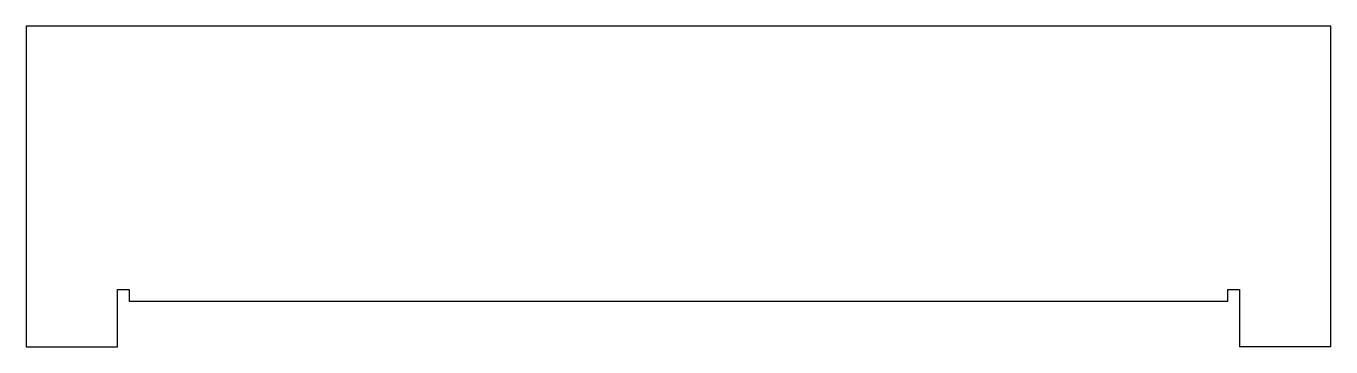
# Model space of a CAD drawing. Header units: inches. Extents: x 0 to 14.2, y 0 to 3.5.
import ezdxf

# ---------------------------------------------------------------- set-up
doc = ezdxf.new("R2010")
doc.units = ezdxf.units.IN
doc.header["$MEASUREMENT"] = 0
doc.layers.add('CUT', color=7, linetype='Continuous')

msp = doc.modelspace()

# ---------------------------------------------------------------- linework, layer by layer
at = {"layer": 'CUT'}
for p, q in [((14.25, 3.5), (0, 3.5)), ((0, 3.5), (0, 0)), ((14.25, 0), (14.25, 3.5)), ((1, 0), (1, 0.625)), ((1, 0.625), (1.125, 0.625)), ((1.125, 0.625), (1.125, 0.5)), ((13.125, 0.5), (13.125, 0.625)), ((13.125, 0.625), (13.25, 0.625)), ((13.25, 0.625), (13.25, 0)), ((1.125, 0.5), (13.125, 0.5)), ((0, 0), (1, 0)), ((14.25, 0), (13.25, 0))]:
    msp.add_line(p, q, dxfattribs=at)

doc.saveas('drawing.dxf')
